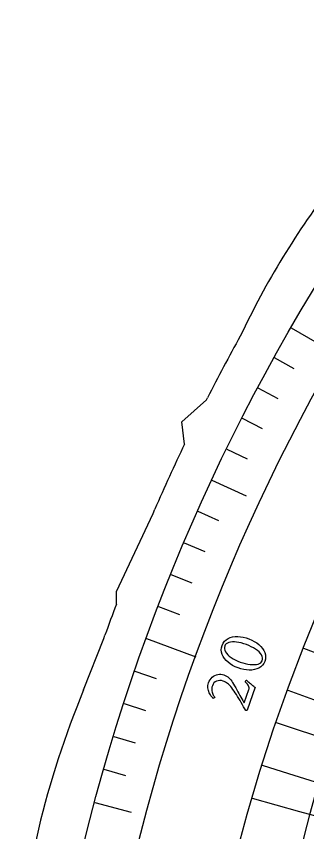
# Model space of a CAD drawing. Header units: millimetres. Extents: x -78 to 78, y -78 to 97.
# Drawn here: x -76.89 to -65.55, y 18.61 to 50.32 of the extents above; entities that cross this region are included whole.
import ezdxf

# ---------------------------------------------------------------- set-up
doc = ezdxf.new("R2010")
doc.units = ezdxf.units.MM
for name, color, linetype in [('CUT_OUTER', 1, 'Continuous'), ('ENGRAVE', 7, 'Continuous'), ('ENGRAVE_FINE', 8, 'Continuous'), ('TEXT', 5, 'Continuous')]:
    doc.layers.add(name, color=color, linetype=linetype)

msp = doc.modelspace()

# ---------------------------------------------------------------- linework, layer by layer
at = {"layer": 'CUT_OUTER'}
for points in [[(-70.3426, 33.7028), (-70.4507, 34.5637), (-70.451, 34.5672), (-70.4484, 34.5697), (-69.4958, 35.4161), (-69.455, 35.4965)], [(-72.9971, 27.4841), (-72.9971, 27.9675), (-72.9969, 27.9715), (-72.9953, 27.9753), (-71.5702, 31.0106), (-71.501, 31.1707)], [(-74.2709, 24.1497), (-74.2689, 24.1556), (-73.4877, 26.144), (-73.4404, 26.2774)]]:
    msp.add_lwpolyline(points, dxfattribs=at)
for centre, radius, start, end in [((-38.6958, 23.9388), 32.6167, 142.42901, 154.67201), ((-0.9883, 0.5166), 76.8849, 150.913884, 152.937336), ((-0.6401, 0.2861), 77.2989, 154.386071, 156.450096), ((-3.3296, 1.2029), 74.4598, 159.331607, 160.320858), ((-41.6613, 10.5872), 35.3176, 157.41728, 175.8816)]:
    msp.add_arc(centre, radius, start, end, dxfattribs=at)
at = {"layer": 'ENGRAVE'}
for points in [[(-66.199, 38.22), (-64.4258, 37.1962)], [(-69.2782, 32.3049), (-67.9527, 31.6869)], [(-71.8301, 26.144), (-69.9061, 25.4437)], [(-73.8354, 19.7841), (-72.4227, 19.4056)]]:
    msp.add_lwpolyline(points, dxfattribs=at)
for radius in [76.44, 76.44, 74.3925, 70.59, 70.59, 70.59]:
    msp.add_circle((0, 0), radius, dxfattribs=at)
msp.add_arc((0, 206.3914), 193.9444, 250, 290, dxfattribs=at)
at = {"layer": 'ENGRAVE_FINE'}
for points in [[(-66.8559, 37.0588), (-66.0885, 36.6334)], [(-67.4925, 35.8864), (-66.7177, 35.4744)], [(-68.1085, 34.703), (-67.3267, 34.3047)], [(-68.7038, 33.5091), (-67.9151, 33.1244)], [(-69.8314, 31.0909), (-69.0298, 30.734)], [(-70.3634, 29.8675), (-69.5556, 29.5246)], [(-70.8739, 28.6349), (-70.0603, 28.3062)], [(-71.3629, 27.3936), (-70.5437, 27.0792)], [(-72.2754, 24.8864), (-71.4457, 24.6007)], [(-72.6988, 23.6213), (-71.8642, 23.3501)], [(-73.0999, 22.3489), (-72.2608, 22.0923)], [(-73.4788, 21.0697), (-72.6353, 20.8278)]]:
    msp.add_lwpolyline(points, dxfattribs=at)
for centre, radius, start, end in [((3.082, 0), 70.6573, 92.499999, 267.500001), ((-39.94, 91.4915), 70.59, 248.583333, 338.583333), ((2.8246, 1.2331), 70.6573, 116.083333, 291.083334), ((-41.8032, 95.7596), 77.0355, 251.083333, 336.083333), ((-43.9365, 100.6464), 84.1259, 253.583333, 333.583333), ((-46.3923, 106.2719), 91.9947, 256.083333, 331.083333), ((-49.2381, 112.791), 100.813, 258.583333, 328.583333), ((-52.5625, 120.4063), 110.8041, 261.083333, 326.083333), ((-56.4836, 129.3885), 122.2655, 263.583333, 323.583333), ((-61.1628, 140.1071), 135.6021, 266.083333, 321.083333), ((-66.8258, 153.0797), 151.3807, 268.583333, 318.583333), ((-73.7994, 169.0543), 170.4193, 271.083333, 316.083333), ((-82.5736, 189.1534), 193.9444, 273.583333, 313.583333), ((-93.9184, 215.1414), 223.8829, 276.083333, 311.083333), ((-109.118, 249.9594), 263.4455, 278.583333, 308.583333), ((-130.4836, 298.9021), 318.4109, 281.083333, 306.083333), ((-162.6382, 372.5594), 400.3358, 283.583333, 303.583333), ((-216.369, 495.642), 536.1843, 286.083333, 301.083333), ((-324.0386, 742.2834), 806.8474, 288.5833333, 298.5833333), ((-647.4603, 1483.1539), 1616.7768, 291.0833333, 296.0833333), ((0, 234.7477), 223.8829, 252.5, 287.5)]:
    msp.add_arc(centre, radius, start, end, dxfattribs=at)
at = {"layer": 'TEXT'}
for points in [[(-68.8828, 25.8826), (-68.8422, 25.9689), (-68.7901, 26.0426), (-68.7264, 26.1035), (-68.6513, 26.1518), (-68.5673, 26.1881), (-68.4768, 26.2129), (-68.3799, 26.2264), (-68.2765, 26.2286), (-68.1693, 26.22), (-68.0608, 26.2016), (-67.951, 26.1733), (-67.8399, 26.1352), (-67.732, 26.0888), (-67.6316, 26.036), (-67.5388, 25.9767), (-67.4536, 25.9109), (-67.3782, 25.8401), (-67.3147, 25.7655), (-67.2632, 25.6871), (-67.2237, 25.605), (-67.1985, 25.5204), (-67.1901, 25.4346), (-67.1984, 25.3475), (-67.2235, 25.2592), (-67.2619, 25.1784), (-67.3125, 25.1088), (-67.3751, 25.0503), (-67.4499, 25.003), (-67.534, 24.9666), (-67.6246, 24.9409), (-67.7217, 24.9259), (-67.8254, 24.9216), (-67.933, 24.9276), (-68.0421, 24.9437), (-68.1525, 24.9697), (-68.2642, 25.0059), (-68.3729, 25.0504), (-68.4741, 25.1017), (-68.5678, 25.1597), (-68.6538, 25.2244), (-68.73, 25.2948), (-68.7938, 25.3694), (-68.8453, 25.4484), (-68.8844, 25.5317), (-68.909, 25.6177), (-68.9169, 25.705), (-68.9082, 25.7933), (-68.8828, 25.8826)], [(-68.7827, 25.8604), (-68.7965, 25.805), (-68.7963, 25.7489), (-68.7823, 25.6921), (-68.7545, 25.6344), (-68.7146, 25.5772), (-68.6646, 25.5214), (-68.6045, 25.467), (-68.5343, 25.4141), (-68.4556, 25.3637), (-68.3704, 25.317), (-68.2785, 25.2739), (-68.1801, 25.2344), (-68.0807, 25.2007), (-67.9836, 25.1737), (-67.8886, 25.1536), (-67.7958, 25.1402), (-67.7075, 25.1337), (-67.6264, 25.134), (-67.5522, 25.1411), (-67.485, 25.1552), (-67.4271, 25.1763), (-67.3807, 25.2049), (-67.3458, 25.2409), (-67.3224, 25.2844), (-67.308, 25.342), (-67.3083, 25.3996), (-67.3233, 25.4571), (-67.353, 25.5146), (-67.3951, 25.5714), (-67.4476, 25.6267), (-67.5104, 25.6806), (-67.5835, 25.733), (-67.6646, 25.783), (-67.751, 25.8296), (-67.8429, 25.8729), (-67.9403, 25.9128), (-68.0401, 25.9479), (-68.1367, 25.9759), (-68.2302, 25.9968), (-68.3206, 26.0106), (-68.4061, 26.0172), (-68.4849, 26.0167), (-68.557, 26.0089), (-68.6224, 25.994), (-68.6789, 25.9717), (-68.7245, 25.942), (-68.7591, 25.9049), (-68.7827, 25.8604)], [(-67.9385, 24.533), (-67.9104, 24.5077), (-67.8803, 24.4813), (-67.8482, 24.4539), (-67.814, 24.4253), (-67.7794, 24.3968), (-67.7461, 24.3696), (-67.714, 24.3435), (-67.6832, 24.3187), (-67.6554, 24.2964), (-67.6326, 24.2782), (-67.6147, 24.2639), (-67.6017, 24.2537), (-67.9152, 23.3616), (-67.9196, 23.3586), (-67.925, 23.3557), (-67.9313, 23.353), (-67.9384, 23.3503), (-67.9455, 23.3483), (-67.9518, 23.3472), (-67.9571, 23.3471), (-67.9616, 23.3479), (-68.0047, 23.4239), (-68.0489, 23.501), (-68.0942, 23.5794), (-68.1404, 23.6589), (-68.1871, 23.7384), (-68.234, 23.8166), (-68.2808, 23.8934), (-68.3277, 23.9688), (-68.3739, 24.0413), (-68.4187, 24.1093), (-68.4621, 24.1727), (-68.504, 24.2316), (-68.5478, 24.2881), (-68.5903, 24.3362), (-68.6318, 24.3758), (-68.6721, 24.407), (-68.7129, 24.4327), (-68.7556, 24.4559), (-68.8004, 24.4767), (-68.8472, 24.4949), (-68.9127, 24.5125), (-68.9766, 24.5179), (-69.0388, 24.5111), (-69.0994, 24.4922), (-69.1544, 24.4623), (-69.2001, 24.4229), (-69.2364, 24.3738), (-69.2634, 24.3152), (-69.2784, 24.2633), (-69.2866, 24.2128), (-69.2879, 24.1636), (-69.2823, 24.1159), (-69.2722, 24.0706), (-69.2597, 24.0287), (-69.2449, 23.9901), (-69.2278, 23.9549), (-69.2105, 23.924), (-69.1952, 23.8984), (-69.1818, 23.8779), (-69.1703, 23.8626), (-69.1742, 23.8548), (-69.1803, 23.8476), (-69.1886, 23.841), (-69.1992, 23.8349), (-69.2099, 23.83), (-69.2187, 23.8269), (-69.2256, 23.8256), (-69.2305, 23.8261), (-69.2426, 23.8368), (-69.2576, 23.8524), (-69.2756, 23.873), (-69.2965, 23.8986), (-69.3185, 23.9286), (-69.34, 23.9624), (-69.361, 24), (-69.3813, 24.0413), (-69.3997, 24.0855), (-69.4149, 24.1314), (-69.4269, 24.179), (-69.4356, 24.2284), (-69.4395, 24.279), (-69.437, 24.3302), (-69.428, 24.382), (-69.4127, 24.4344), (-69.3869, 24.4952), (-69.3542, 24.5502), (-69.3148, 24.5996), (-69.2685, 24.6433), (-69.2175, 24.6806), (-69.164, 24.7109), (-69.1079, 24.7341), (-69.0493, 24.7503), (-68.9899, 24.7588), (-68.9315, 24.7592), (-68.8743, 24.7514), (-68.818, 24.7355), (-68.7641, 24.7133), (-68.7136, 24.6866), (-68.6665, 24.6555), (-68.6229, 24.6201), (-68.5825, 24.5809), (-68.5451, 24.5387), (-68.5106, 24.4934), (-68.479, 24.4451), (-68.439, 24.3783), (-68.3979, 24.3084), (-68.3559, 24.2355), (-68.3128, 24.1595), (-68.27, 24.0831), (-68.2285, 24.009), (-68.1884, 23.9372), (-68.1497, 23.8676), (-68.1135, 23.8026), (-68.0811, 23.7446), (-68.0524, 23.6935), (-68.0274, 23.6494), (-67.8467, 24.1628), (-67.8367, 24.2004), (-67.8341, 24.2368), (-67.8389, 24.272), (-67.851, 24.3058), (-67.8701, 24.3398), (-67.896, 24.3753), (-67.9287, 24.4124), (-67.968, 24.4509), (-67.9736, 24.4572), (-67.9764, 24.4651), (-67.9764, 24.4746), (-67.9735, 24.4858), (-67.9715, 24.4903), (-67.9683, 24.4959), (-67.964, 24.5025), (-67.9586, 24.5103), (-67.9529, 24.518), (-67.9476, 24.5243), (-67.9428, 24.5293), (-67.9385, 24.533)]]:
    msp.add_lwpolyline(points, close=True, dxfattribs=at)

doc.saveas('drawing.dxf')
